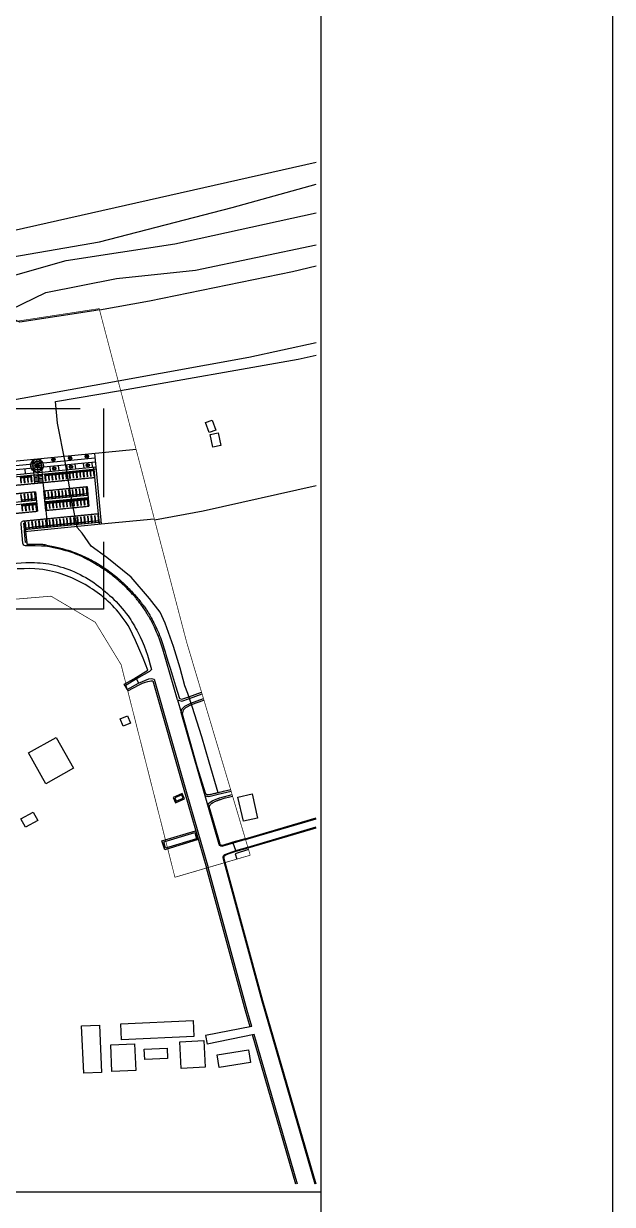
# Model space of a CAD drawing. Header units: millimetres. Extents: x -244126 to 368105, y -173968 to 259060.
# Drawn here: x -165829 to -164922, y 86745 to 88564 of the extents above; entities that cross this region are included whole.
import ezdxf
from ezdxf.enums import TextEntityAlignment as Align
from ezdxf.xclip import XClip

# ---------------------------------------------------------------- set-up
doc = ezdxf.new("R2010")
doc.units = ezdxf.units.MM
doc.header["$MEASUREMENT"] = 0
doc.header["$XCLIPFRAME"] = 0
doc.linetypes.add('DASHED2', pattern=[0.375, 0.25, -0.125])
doc.linetypes.add('HIDDEN', pattern=[9.525, 6.35, -3.175])
for name, color, linetype in [('CONTOUR 0.50M', 8, 'Continuous'), ('CPP-LINE1', 1, 'Continuous'), ('HEADlineA1', 7, 'Continuous'), ('HEADtext', 7, 'Continuous'), ('POCH Draft 01', 241, 'Continuous'), ('Top Slope', 11, 'Continuous'), ('TTB_A1$0$A00-TITLEBLOCK  XREF', 7, 'Continuous'), ('WALL', 2, 'Continuous')]:
    doc.layers.add(name, color=color, linetype=linetype)
doc.styles.add('Cordia2', font='cordia.shx', dxfattribs={"height": 0.2})

# ---------------------------------------------------------------- blocks, each defined once
blk = doc.blocks.new('Titleblock-Andaman2')
at = {"layer": 'Defpoints', "color": 1, "linetype": 'Continuous'}
blk.add_lwpolyline([(0, 59.4), (84.1, 59.4), (84.1, 0), (0, 0)], close=True, dxfattribs=at)
at = {"layer": 'HEADlineA1', "color": 5, "linetype": 'Continuous'}
blk.add_lwpolyline([(2.8011, 58.4075), (83.2018, 58.4075), (83.2018, 1.0075), (2.8011, 1.0075)], close=True, dxfattribs=at)
at = {"layer": 'TTB_A1$0$A00-TITLEBLOCK  XREF', "color": 40, "ltscale": 0.01}
blk.add_lwpolyline([(72.9521, 58.4075), (83.2018, 58.4075), (83.2018, 1.0075), (72.9521, 1.0075)], close=True, dxfattribs=at)
at = {"layer": 'HEADtext', "color": 3, "style": 'Cordia2'}
for tag, p in [('P-NAME1', (78.0769, 26.2172)), ('P-NAME2', (78.0769, 25.6172)), ('TITLE1', (78.0769, 16.3834)), ('TITLE2', (78.0769, 15.7834)), ('DRAW-NAME1', (79.3446, 14.9345)), ('DRAW-NAME2', (79.3446, 14.3345))]:
    blk.add_attdef(tag, text='', height=0.2, dxfattribs=at).set_placement(p, align=Align.CENTER)
for tag, p in [('SCALE-A1', (75.8407, 2.5505)), ('SCALE-A3', (75.8407, 2.1827)), ('DATE', (75.3241, 1.33)), ('DWG.NO', (80.3302, 1.33))]:
    blk.add_attdef(tag, p, '', height=0.2, dxfattribs=at)
blk = doc.blocks.new('A$Cd4a0c64f')
at = {"layer": 'POCH Draft 01', "color": 8}
for points in [[(2054.14, 637.22), (2178.28, 647.03), (2314.84, 673.07), (2379.76, 698.72), (2611.14, 750.94), (2701.01, 784.67), (2734.77, 801.35)], [(2204.24, 632.36), (2254.44, 635.56), (2301.01, 651.6), (2301.33, 656.94), (2327.45, 664.17), (2360.17, 676.43), (2441.41, 690.62), (2536.21, 715.19), (2681.66, 755.17), (2734.77, 772.79)], [(2218.24, 619.57), (2316.99, 632.09), (2324.26, 644.77), (2340.79, 652.84), (2364.82, 662.12), (2417.63, 677.3), (2495.41, 689.17), (2630.96, 718.76), (2697.64, 730.79), (2734.77, 745.97)], [(2383.05, 633.88), (2375.78, 637.3), (2378.16, 642.26), (2403.08, 654.34), (2453.54, 664.38), (2510.12, 670.39), (2601.46, 689.47), (2734.77, 720.89)]]:
    blk.add_lwpolyline(points, dxfattribs=at)
blk = doc.blocks.new('A$C69619acb')
at = {"layer": 'Top Slope', "color": 8, "ltscale": 0.1}
for p, q in [((2545.64, 674.63), (2734.6, 730.5)), ((2547.58, 668.12), (2734.77, 723.46))]:
    blk.add_line(p, q, dxfattribs=at)
blk.add_lwpolyline([(2549.13, 540.3), (2545.87, 551.59), (2518, 653.72)], dxfattribs=at)
for points in [[(2640.33, 169.49), (2638.81, 265.17, 0.06655), (2634.08, 296.78), (2558.26, 558.79), (2531.3, 657.62)], [(2619.04, 0), (2620.37, 32.86), (2626.34, 165.23), (2624.77, 263.88, 0.06655), (2620.11, 295.02), (2550.84, 534.39)]]:
    blk.add_lwpolyline(points, format="xyb", dxfattribs=at)
at = {"layer": 'WALL', "color": 1}
for p, q in [((2545.81, 674.05), (2734.77, 729.92)), ((2547.41, 668.69), (2734.77, 724.09)), ((2550.32, 540.54), (2517.15, 533.95)), ((2517.15, 533.95), (2518.34, 527.94)), ((2552.03, 534.63), (2518.34, 527.94))]:
    blk.add_line(p, q, dxfattribs=at)
blk.add_lwpolyline([(2734.77, 0), (0, 0), (0, 1575.23), (2734.77, 1575.23)], close=True, dxfattribs=at)
at = {"layer": 'WALL', "color": 8}
for points in [[(2441.52, 1052.48), (2477.12, 1059.05), (2579.38, 1079.97), (2734.77, 1117.87)], [(2480.8, 902.59), (2515.56, 908.96), (2734.77, 958.06)]]:
    blk.add_lwpolyline(points, dxfattribs=at)
at = {"layer": 'WALL', "color": 1}
for points in [[(2456.61, 994.89), (2583.38, 1017.28), (2734.77, 1050.82)], [(2550.32, 540.54), (2547.02, 551.91), (2519.15, 654.06)]]:
    blk.add_lwpolyline(points, dxfattribs=at)
for points in [[(2639.74, 168.82), (2638.21, 265.16, 0.06655), (2633.5, 296.61), (2557.69, 558.62), (2530.72, 657.45)], [(2620.24, 0), (2621.57, 32.81), (2627.54, 165.21), (2625.97, 263.9, 0.06655), (2621.26, 295.35), (2552.03, 534.63)]]:
    blk.add_lwpolyline(points, format="xyb", dxfattribs=at)
blk = doc.blocks.new('A$C01de73fd')
at = {"layer": 'Top Slope', "color": 8, "ltscale": 0.1}
for points in [[(2346.81, 274.31), (2348.48, 270.55), (2354.85, 273.37), (2353.18, 277.13), (2346.81, 274.31)], [(2338.7, 243.18), (2362.74, 250.5), (2364.67, 244.15), (2340.63, 236.83), (2338.7, 243.18)]]:
    blk.add_lwpolyline(points, close=True, dxfattribs=at)
at = {"layer": 'WALL', "color": 3}
for points in [[(2374.53, 543.83), (2377.15, 536.73), (2372.52, 535.02), (2369.9, 542.12)], [(2378.9, 534.72), (2380.74, 525.67), (2374.92, 524.49), (2373.09, 533.55)], [(2308.95, 330.47), (2314.2, 332.61), (2316.31, 327.46), (2311.06, 325.31)], [(2243.38, 306.19), (2263.09, 317.21), (2275.45, 295.1), (2255.74, 284.08)], [(2347.87, 273.9), (2348.88, 271.6), (2353.79, 273.78), (2352.78, 276.07)], [(2403.03, 276.8), (2406.96, 259.52), (2396.89, 257.23), (2392.97, 274.51)], [(2246.79, 263.8), (2250.07, 257.72), (2241.23, 252.95), (2237.95, 259.02)], [(2339.95, 242.51), (2362.07, 249.25), (2363.42, 244.81), (2341.3, 238.08)], [(2282.86, 77.17), (2281.31, 111.11), (2293.97, 111.69), (2295.52, 77.75)], [(2309.86, 101.2), (2309.35, 112.56), (2360.96, 114.92), (2361.48, 103.56)], [(2302.93, 78.45), (2302.06, 97.48), (2319.18, 98.27), (2320.05, 79.23)], [(2326.42, 86.94), (2326.08, 94.46), (2342.35, 95.21), (2342.7, 87.68)], [(2352.41, 80.71), (2351.54, 99.74), (2368.67, 100.53), (2369.54, 81.49)], [(2400.47, 94.05), (2401.93, 84.82), (2379.53, 81.27), (2378.07, 90.49)]]:
    blk.add_lwpolyline(points, close=True, dxfattribs=at)
blk = doc.blocks.new('A$Cb4239c8d')
at = {"layer": 'WALL', "color": 8}
for points in [[(0, 6), (0.1, 6), (0.1, 1), (0, 1)], [(0.55, 4.95), (2.05, 4.95), (2.05, 5.2), (0.55, 5.2)], [(2.5, 6), (2.6, 6), (2.6, 1), (2.5, 1)]]:
    blk.add_lwpolyline(points, close=True, dxfattribs=at)
blk.add_lwpolyline([(0.1, 1), (0.1, 6), (2.5, 6), (2.5, 1)], dxfattribs=at)
blk = doc.blocks.new('G$CE2FEF259')
at = {"layer": 'CONTOUR 0.50M', "color": 8}
for p, q in [((2437.83, 949.84), (2438.77, 940.39)), ((2400.4, 936.61), (2400.55, 935.12)), ((2394.43, 936.02), (2394.58, 934.53)), ((2394.58, 934.53), (2400.55, 935.12)), ((2401.14, 929.15), (2401.72, 923.18)), ((2403.1, 909.24), (2404.27, 897.3)), ((2442.78, 899.59), (2480.61, 903.31))]:
    blk.add_line(p, q, dxfattribs=at)
for points in [[(2438.15, 946.61), (2356.93, 938.76)], [(2393.5, 945.48), (2394.43, 936.02)], [(2396.48, 945.77), (2397.38, 936.64)], [(2399.47, 946.07), (2400.4, 936.61)], [(2438.45, 943.63), (2357.23, 935.78)], [(2388.13, 938.76), (2388.46, 935.44)], [(2401.42, 941.56), (2392.46, 940.69)], [(2399.99, 944.43), (2393.32, 943.79)], [(2400.57, 938.46), (2393.89, 937.81)], [(2397.38, 936.64), (2398.15, 928.85)], [(2406.05, 940.5), (2406.37, 937.2)], [(2412.02, 941.07), (2412.34, 937.79)], [(2417.99, 941.65), (2418.31, 938.38)], [(2423.96, 942.23), (2424.29, 938.96)], [(2429.94, 942.8), (2430.26, 939.55)], [(2435.91, 943.38), (2436.23, 940.14)], [(2400.65, 934.12), (2394.68, 933.54)], [(2400.74, 933.13), (2394.77, 932.54)], [(2400.84, 932.13), (2394.87, 931.54)], [(2400.94, 931.14), (2394.97, 930.55)], [(2401.04, 930.14), (2395.07, 929.55)], [(2387.97, 894.19), (2387.83, 895.68)], [(2388.97, 894.29), (2388.82, 895.78)], [(2403.66, 884.5), (2408.69, 883.43), (2411.98, 882.69), (2414.74, 882.01), (2417.06, 881.39), (2419.03, 880.81), (2420.73, 880.26), (2422.26, 879.71), (2423.7, 879.16), (2425.12, 878.59), (2426.53, 878), (2427.92, 877.4), (2429.29, 876.8), (2430.62, 876.19), (2431.91, 875.58), (2433.15, 874.99), (2434.33, 874.4), (2435.45, 873.84), (2436.52, 873.28), (2437.55, 872.73), (2438.54, 872.18), (2439.52, 871.62), (2440.49, 871.04), (2441.47, 870.44), (2442.46, 869.81), (2443.48, 869.14), (2444.52, 868.45), (2445.58, 867.73), (2446.65, 866.98), (2447.72, 866.22), (2448.79, 865.44), (2449.84, 864.64), (2450.88, 863.85), (2451.89, 863.05), (2452.88, 862.24), (2453.85, 861.44), (2454.8, 860.63), (2455.73, 859.82), (2456.64, 859), (2457.54, 858.18), (2458.42, 857.35), (2459.29, 856.52), (2460.15, 855.69), (2461, 854.84), (2461.83, 854), (2462.66, 853.15), (2463.47, 852.29), (2464.28, 851.44), (2465.07, 850.58), (2465.86, 849.71), (2466.63, 848.85), (2467.39, 847.99), (2468.14, 847.14), (2468.86, 846.29), (2469.56, 845.46), (2470.24, 844.65), (2470.88, 843.85), (2471.5, 843.08), (2472.09, 842.33), (2472.64, 841.6), (2473.17, 840.9), (2473.67, 840.21), (2474.14, 839.55), (2474.59, 838.91), (2475.01, 838.3), (2475.41, 837.7), (2475.8, 837.1), (2476.18, 836.49), (2476.57, 835.84), (2476.98, 835.14), (2477.42, 834.36), (2477.9, 833.48), (2478.43, 832.49), (2479.02, 831.37), (2479.66, 830.14), (2480.33, 828.81), (2481.03, 827.4), (2481.74, 825.94), (2482.44, 824.44), (2483.13, 822.92), (2483.8, 821.41), (2484.42, 819.91), (2485, 818.43), (2485.55, 816.96), (2486.08, 815.5), (2486.58, 814.04), (2487.06, 812.58), (2487.53, 811.12), (2487.98, 809.64), (2488.44, 808.1), (2488.98, 806.28), (2489.68, 803.92), (2490.63, 800.76), (2491.9, 796.53), (2493.59, 790.97), (2495.78, 783.82), (2498.54, 774.81), (2500.38, 774.25), (2505.3, 776.03), (2514.4, 779.32)], [(2459.79, 783.8), (2459.14, 784.95), (2466.05, 788.89), (2476.12, 795.06), (2472.62, 803.72), (2469.68, 810.74), (2467.22, 816.36), (2465.15, 820.79), (2463.39, 824.26), (2461.86, 826.99), (2460.47, 829.21), (2459.13, 831.14), (2457.79, 832.96), (2456.42, 834.72), (2455.03, 836.42), (2453.62, 838.06), (2452.19, 839.64), (2450.73, 841.17), (2449.26, 842.64), (2447.76, 844.07), (2446.25, 845.45), (2444.71, 846.78), (2443.15, 848.08), (2441.56, 849.33), (2439.94, 850.55), (2438.28, 851.73), (2436.59, 852.89), (2434.85, 854.01), (2433.06, 855.11), (2431.23, 856.18), (2429.38, 857.22), (2427.49, 858.22), (2425.59, 859.18), (2423.67, 860.1), (2421.74, 860.98), (2419.82, 861.8), (2417.91, 862.57), (2415.98, 863.29), (2414.04, 863.96), (2412.05, 864.58), (2410.02, 865.15), (2407.92, 865.67), (2405.74, 866.14), (2403.47, 866.57), (2401.07, 866.95), (2398.42, 867.26), (2395.39, 867.48), (2391.86, 867.59), (2387.67, 867.57), (2382.71, 867.39)], [(2467.96, 788.82), (2469.39, 785.77)]]:
    blk.add_lwpolyline(points, dxfattribs=at)
blk.add_lwpolyline([(2403.66, 884.5, 0.029375), (2400.04, 884.77), (2395.49, 884.83), (2389.89, 884.91)], format="xyb", dxfattribs=at)
for radius in [4.5, 3]:
    blk.add_circle((2396.94, 941.12), radius, dxfattribs=at)
at = {"layer": 'CPP-LINE1', "color": 8, "linetype": 'HIDDEN', "ltscale": 10, "elevation": -2.5}
blk.add_lwpolyline([(2269.05, 982.06), (2444.43, 982.06), (2444.43, 838.56), (2269.05, 838.56)], close=True, dxfattribs=at)
at = {"layer": 'Defpoints', "color": 8, "const_width": 0.5}
for points in [[(2549.15, 662.85), (2503.78, 814.91), (2441.29, 1053.38), (2048.09, 993.16), (1825.99, 975), (1673.23, 982.09), (1670.87, 873.28), (1554.89, 878.03), (1447.59, 873.26), (1307.93, 862.12), (1225.32, 859.45), (1154.54, 875.62), (818.71, 955.83)], [(859.98, 893.97), (1207.09, 811.27), (1252.47, 807.84), (1658.62, 820.44), (1843.24, 802.28), (2181.15, 826.21), (2259.46, 835.5), (2406.89, 847.94), (2438.44, 829.31), (2456.95, 798.94), (2495.37, 647.09), (2549.15, 662.85)]]:
    blk.add_lwpolyline(points, dxfattribs=at)
at = {"layer": 'Top Slope', "color": 8, "ltscale": 0.1}
blk.add_line((2497.15, 773.98), (2499.81, 764.72), dxfattribs=at)
for points in [[(2441.52, 1052.48), (2437.36, 1051.72), (2384.57, 1043.74), (2383.05, 1044.46)], [(2461.23, 781.27), (2461.83, 780.22), (2469.91, 784.68), (2472.31, 785.67), (2474.33, 786.43), (2475.96, 786.96), (2477.25, 787.3), (2478.25, 787.48), (2479.02, 787.52), (2479.51, 787.49), (2502.29, 708.08), (2518, 653.72)], [(2518.92, 698.49), (2516.89, 705.35)], [(2538.86, 666.23), (2536.92, 671.53)]]:
    blk.add_lwpolyline(points, dxfattribs=at)
for points in [[(2535.27, 709.63), (2532.21, 708.91), (2529.89, 708.37), (2528.2, 707.98), (2527.01, 707.7, 0.000477), (2527.01, 707.7), (2526.2, 707.51, 0.000968), (2526.2, 707.51), (2525.65, 707.37, 0.001531), (2525.64, 707.37), (2525.23, 707.27, 0.00127), (2525.23, 707.27), (2524.84, 707.17), (2524.36, 707.05), (2523.81, 706.91), (2523.21, 706.76), (2522.58, 706.6), (2521.94, 706.45), (2521.32, 706.3), (2520.74, 706.17), (2520.24, 706.06), (2519.83, 705.98), (2519.52, 705.93), (2519.28, 705.9), (2519.12, 705.88), (2519.01, 705.88), (2518.96, 705.88), (2518.92, 705.89), (2518.86, 705.9), (2518.8, 705.91), (2518.73, 705.93), (2518.64, 705.96), (2518.51, 706), (2518.33, 706.07), (2518.08, 706.16), (2517.75, 706.29), (2517.35, 706.46), (2511.3, 726.16), (2500.8, 763.54), (2501.41, 766.65), (2503.23, 768.32), (2507.21, 770.45), (2516.09, 773.66)], [(2545.64, 674.63), (2536.74, 672.1), (2529.42, 669.82, -0.419551), (2527.65, 670.76), (2527.39, 671.65), (2519.75, 697.58), (2520.25, 698.3), (2520.52, 698.68), (2520.73, 698.97), (2520.89, 699.17), (2521.01, 699.32), (2521.1, 699.42), (2521.19, 699.5), (2521.29, 699.59), (2521.41, 699.69), (2521.55, 699.8), (2521.71, 699.92), (2521.89, 700.05), (2522.12, 700.2), (2522.38, 700.36), (2522.7, 700.53), (2523.07, 700.72), (2523.5, 700.93), (2523.98, 701.15), (2524.49, 701.38), (2525.01, 701.6), (2525.52, 701.82), (2526, 702.02), (2526.45, 702.21), (2526.83, 702.36), (2527.14, 702.49), (2527.46, 702.61), (2527.94, 702.76), (2528.69, 702.98), (2529.81, 703.3), (2531.41, 703.74), (2533.61, 704.34), (2536.51, 705.14)], [(2531.3, 657.62), (2530.46, 660.8, -0.351276), (2531.62, 663.01), (2534.13, 664.11), (2539.03, 665.65), (2547.58, 668.12)]]:
    blk.add_lwpolyline(points, format="xyb", dxfattribs=at)
at = {"layer": 'WALL', "color": 8}
for p, q in [((2394.43, 936.02), (2400.4, 936.61)), ((2400.4, 936.61), (2438.77, 940.39)), ((2400.55, 935.12), (2438.91, 938.9)), ((2437.27, 940.24), (2441.29, 899.44)), ((2438.77, 940.39), (2442.78, 899.59)), ((2357.56, 932.39), (2394.43, 936.02)), ((2357.71, 930.9), (2394.58, 934.53)), ((2387.39, 900.16), (2388.38, 900.26)), ((2387.83, 895.68), (2442.64, 901.08)), ((2387.97, 894.19), (2442.78, 899.59)), ((2461.23, 781.27), (2459.79, 783.8))]:
    blk.add_line(p, q, dxfattribs=at)
at = {"layer": 'WALL', "color": 8, "linetype": 'DASHED2'}
for p, q in [((2358.29, 924.93), (2438.01, 932.78)), ((2364.85, 919.55), (2395.75, 922.59)), ((2401.72, 923.18), (2432.63, 926.22)), ((2403.1, 909.24), (2434, 912.29)), ((2366.23, 905.61), (2397.13, 908.66)), ((2388.21, 901.75), (2440.56, 906.9))]:
    blk.add_line(p, q, dxfattribs=at)
at = {"layer": 'WALL', "color": 8}
for points in [[(2454.79, 1001.84), (2548.13, 1018.83), (2630.54, 1036.75), (2713.3, 1054.74), (2734.77, 1059.97)], [(2254.43, 969.45), (2289.06, 974.33), (2368.92, 986.4), (2454.79, 1001.84)], [(2526.23, 707.51), (2519.87, 729.22), (2514.59, 747.37), (2507.69, 769.01), (2504.53, 778.31), (2502.39, 783.83), (2499.18, 796.49), (2494.45, 812.09), (2488.35, 828.71), (2484.82, 836.49), (2477.28, 846.34), (2464.21, 861.45), (2446.8, 875.5), (2435.67, 883.59), (2429.15, 892.85), (2425.5, 896.94), (2422.1, 915.08), (2416.88, 943.81), (2411.59, 971.46), (2410, 986.94), (2456.61, 994.89)], [(2467.65, 952.78), (2258.1, 932.14)], [(2394.58, 934.53), (2395.17, 928.56)], [(2401.14, 929.15), (2395.17, 928.56)], [(2400.55, 935.12), (2401.14, 929.15)], [(2366.7, 905.66), (2366.23, 905.61), (2364.85, 919.55), (2365.33, 919.59), (2365.91, 913.62), (2395.87, 916.57), (2395.28, 922.54), (2395.75, 922.59), (2397.13, 908.66), (2396.65, 908.61), (2396.06, 914.58), (2366.11, 911.63), (2366.7, 905.66)], [(2403.57, 909.29), (2403.1, 909.24), (2401.72, 923.18), (2402.2, 923.22), (2402.79, 917.25), (2432.74, 920.2), (2432.15, 926.17), (2432.63, 926.22), (2434, 912.29), (2433.52, 912.24), (2432.94, 918.21), (2402.98, 915.26), (2403.57, 909.29)], [(2387.83, 895.68), (2387.39, 900.16)], [(2388.82, 895.78), (2388.23, 901.75)], [(2388.74, 886.37), (2387.97, 894.19)], [(2389.74, 886.47), (2388.74, 886.37)], [(2389.99, 883.91), (2388.97, 894.29)], [(2497.15, 773.98), (2486.75, 810.11), (2485.85, 812.82), (2485.02, 815.19), (2484.26, 817.26), (2483.56, 819.08), (2482.92, 820.69), (2482.32, 822.11), (2481.76, 823.4), (2481.23, 824.58), (2480.71, 825.69), (2480.21, 826.74), (2479.72, 827.74), (2479.24, 828.7), (2478.77, 829.62), (2478.3, 830.52), (2477.83, 831.4), (2477.35, 832.27), (2476.87, 833.13), (2476.38, 833.99), (2475.88, 834.84), (2475.38, 835.69), (2474.86, 836.53), (2474.33, 837.37), (2473.79, 838.2), (2473.24, 839.02), (2472.67, 839.84), (2472.1, 840.64), (2471.53, 841.43), (2470.96, 842.18), (2470.41, 842.91), (2469.87, 843.61), (2469.36, 844.26), (2468.87, 844.87), (2468.43, 845.42), (2468.01, 845.94), (2467.6, 846.43), (2467.21, 846.9), (2466.81, 847.37), (2466.39, 847.84), (2465.95, 848.33), (2465.47, 848.86), (2464.95, 849.42), (2464.39, 850.02), (2463.8, 850.66), (2463.17, 851.31), (2462.52, 851.99), (2461.84, 852.68), (2461.16, 853.38), (2460.46, 854.07), (2459.76, 854.77), (2459.05, 855.46), (2458.33, 856.15), (2457.61, 856.83), (2456.88, 857.5), (2456.14, 858.17), (2455.4, 858.84), (2454.64, 859.5), (2453.88, 860.16), (2453.11, 860.81), (2452.33, 861.45), (2451.54, 862.08), (2450.75, 862.71), (2449.96, 863.32), (2449.16, 863.93), (2448.36, 864.53), (2447.56, 865.11), (2446.75, 865.69), (2445.92, 866.27), (2445.07, 866.85), (2444.18, 867.44), (2443.25, 868.04), (2442.28, 868.65), (2441.25, 869.29), (2440.16, 869.96), (2439.02, 870.64), (2437.85, 871.34), (2436.65, 872.03), (2435.45, 872.71), (2434.26, 873.38), (2433.09, 874.02), (2431.95, 874.62), (2430.87, 875.19), (2429.82, 875.71), (2428.79, 876.2), (2427.78, 876.67), (2426.76, 877.12), (2425.73, 877.55), (2424.67, 877.98), (2423.57, 878.42), (2422.4, 878.85), (2421.07, 879.32), (2419.49, 879.82), (2417.55, 880.37), (2415.17, 880.99), (2412.24, 881.7), (2408.66, 882.51), (2405.86, 883.11)], [(2461.23, 781.27), (2469.39, 785.77), (2469.39, 785.77), (2476.63, 788.84), (2478.74, 789), (2480.46, 788.53), (2503.44, 708.41), (2519.15, 654.06)], [(2497.15, 773.98), (2500.41, 772.99), (2505.71, 774.91), (2514.8, 778.2)], [(2499.81, 764.72), (2500.31, 767.27), (2502.53, 769.3), (2506.72, 771.55), (2515.68, 774.79)], [(2535.54, 708.46), (2526.28, 706.3), (2526.24, 706.29), (2519.52, 704.58), (2518.6, 704.71), (2518.11, 704.84), (2516.89, 705.35), (2499.81, 764.72)], [(2547.91, 667.01), (2538.47, 663.77), (2539.62, 660.06)]]:
    blk.add_lwpolyline(points, dxfattribs=at)
for points in [[(2405.86, 883.11, 0.049075), (2400.02, 883.77), (2395.48, 883.83), (2388.76, 883.93, -0.381618), (2386.8, 885.73), (2385.44, 899.47, -0.414214), (2387.24, 901.65), (2388.21, 901.75)], [(2308.92, 858.9), (2308.29, 862.99, -0.428471), (2309.62, 864.71), (2335.13, 867.35), (2362.2, 870.03), (2388.97, 872.05, -0.038679), (2405.28, 870.95, -0.050332), (2421.45, 866.23, -0.046552), (2437.57, 857.62, -0.022459), (2450.2, 847.16, -0.04329), (2461.94, 833.86, -0.02194), (2468.92, 822.17, -0.063012), (2478.64, 795.51), (2477.12, 794.02), (2467.96, 788.82), (2467.96, 788.82), (2459.79, 783.8)], [(2545.81, 674.05), (2536.92, 671.53), (2529.59, 669.24, -0.419551), (2527.08, 670.59), (2518.92, 698.49), (2519.93, 699.96), (2520.34, 700.4), (2521.92, 701.64), (2527.2, 703.82), (2527.44, 703.9), (2536.19, 706.29)], [(2530.72, 657.45), (2529.8, 660.96, -0.385919), (2531.05, 663.34), (2538.86, 666.23), (2547.41, 668.69)]]:
    blk.add_lwpolyline(points, format="xyb", dxfattribs=at)
for centre, radius in [((2408.57, 945.48), 1.2), ((2408.57, 945.48), 0.6), ((2420.51, 946.65), 1.2), ((2420.51, 946.65), 0.6), ((2432.46, 947.83), 1.2), ((2432.46, 947.83), 0.6), ((2396.94, 941.12), 1.5), ((2396.94, 941.12), 1), ((2409.19, 939.16), 1.2), ((2409.19, 939.16), 0.6), ((2421.14, 940.34), 1.2), ((2421.14, 940.34), 0.6), ((2433.08, 941.51), 1.2), ((2433.08, 941.51), 0.6)]:
    blk.add_circle(centre, radius, dxfattribs=at)
at = {"layer": 'Top Slope', "color": 8, "ltscale": 0.1}
blk.add_blockref('A$Cd4a0c64f', (0, 410.57), dxfattribs=at)
at = {"layer": 'WALL', "color": 8}
for name, p in [('A$C69619acb', (0, 0)), ('A$C01de73fd', (147.42, 429.83))]:
    blk.add_blockref(name, p, dxfattribs=at)
at = {"layer": 'WALL', "color": 8, "rotation": 5.624329714180289}
for p in [(2413.03, 930.32), (2415.52, 930.56), (2418.01, 930.81), (2420.49, 931.05), (2422.98, 931.3), (2425.47, 931.54), (2427.96, 931.79), (2430.44, 932.03), (2432.93, 932.28), (2435.42, 932.52), (2385.66, 927.62), (2388.15, 927.87), (2390.64, 928.11), (2403.08, 929.34), (2405.57, 929.58), (2408.05, 929.83), (2410.54, 930.07), (2386.6, 907.62), (2389.09, 907.86), (2391.58, 908.11), (2394.07, 908.35), (2403.57, 909.29), (2406.06, 909.54), (2408.55, 909.78), (2411.03, 910.03), (2413.52, 910.27), (2416.01, 910.52), (2418.5, 910.76), (2420.99, 911.01), (2423.47, 911.25), (2425.96, 911.5), (2428.45, 911.74), (2430.94, 911.99)]:
    blk.add_blockref('A$Cb4239c8d', p, dxfattribs=at)
at = {"layer": 'WALL', "color": 8, "xscale": -1, "rotation": 185.6243297144689}
for p in [(2385.23, 921.55), (2387.72, 921.8), (2390.21, 922.04), (2392.69, 922.29), (2402.2, 923.22), (2404.69, 923.47), (2407.17, 923.71), (2409.66, 923.96), (2412.15, 924.2), (2414.64, 924.45), (2417.13, 924.69), (2419.61, 924.94), (2422.1, 925.18), (2424.59, 925.43), (2427.08, 925.67), (2429.56, 925.92), (2408.11, 903.71), (2410.6, 903.95), (2413.09, 904.2), (2415.58, 904.44), (2418.07, 904.69), (2420.55, 904.93), (2423.04, 905.18), (2425.53, 905.42), (2428.02, 905.67), (2430.51, 905.91), (2432.99, 906.16), (2435.48, 906.4), (2437.97, 906.65), (2388.21, 901.75), (2390.7, 901.99), (2393.19, 902.24), (2395.67, 902.48), (2398.16, 902.73), (2400.65, 902.97), (2403.14, 903.22), (2405.63, 903.46)]:
    blk.add_blockref('A$Cb4239c8d', p, dxfattribs=at)

msp = doc.modelspace()

# ---------------------------------------------------------------- linework, layer by layer
at = {"layer": 'WALL'}
msp.add_lwpolyline([(-170496.18257, 88836.72277), (-165371.33862, 88836.72277), (-165371.33862, 86763.55111), (-170496.18257, 86763.55111)], close=True, dxfattribs=at)

# ---------------------------------------------------------------- block references
at = {"color": 1, "xscale": 500, "yscale": 500, "zscale": 500}
msp.add_blockref('Titleblock-Andaman2', (-206972.21907, 59632.99742), dxfattribs=at)
at = {"layer": 'WALL'}
ref = msp.add_blockref('G$CE2FEF259', (-170976.46562, 85853.65289), dxfattribs=dict(at, xscale=2.15622, yscale=2.15622, zscale=2.15622))
XClip(ref).set_block_clipping_path([(229.8917036206, 427.7812507302), (2596.1703750715, 1370.8402830809)])

doc.saveas('drawing.dxf')
